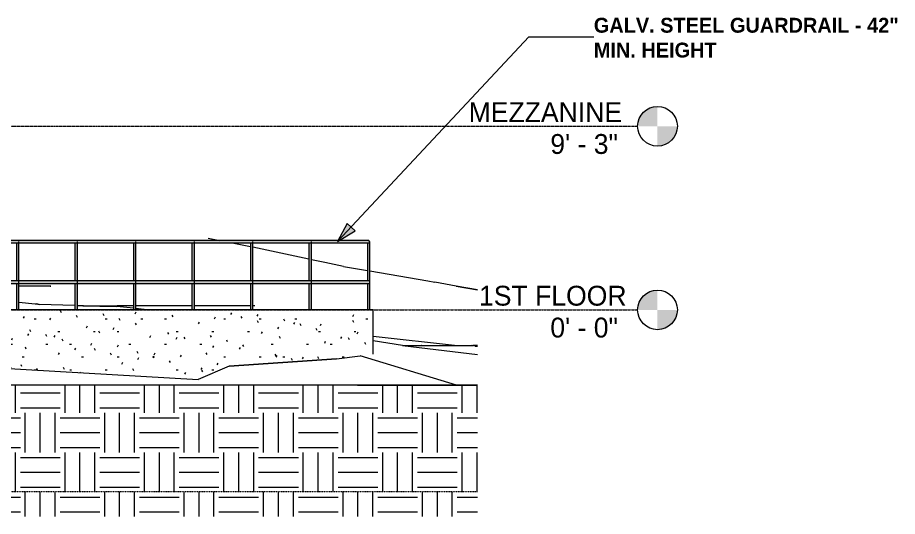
# Model space of a CAD drawing. Header units: inches. Extents: x 1352 to 6578, y -201 to 490.
# Drawn here: x 3846 to 4378, y -125 to 177 of the extents above; entities that cross this region are included whole.
import ezdxf

# ---------------------------------------------------------------- set-up
doc = ezdxf.new("R2010")
doc.units = ezdxf.units.IN
doc.header["$MEASUREMENT"] = 0
doc.linetypes.add('Aligning Line 1_8_', pattern=[0.25, 0.125, -0.125])
doc.linetypes.add('Grid Line 1_2_', pattern=[0.8749999999999999, 0.4999999999999999, -0.125, 0.125, -0.125])
for name, color, linetype, lineweight in [('A-FLOR-HRAL', 11, 'Continuous', 9), ('A-FLOR-LEVL', 51, 'Continuous', 9), ('A-WALL-PATT', 111, 'Continuous', 13), ('C-TOPO', 7, 'Continuous', 9), ('G-ANNO-SYMB', 111, 'Aligning Line 1_8_', 9), ('G-ANNO-TEXT', 231, 'Continuous', 9), ('S-FNDN', 32, 'Continuous', 13)]:
    doc.layers.add(name, color=color, linetype=linetype, lineweight=lineweight)
doc.styles.add('Century Gothic', font='ufonts.com_century-gothic.ttf', dxfattribs={"height": 11.99999999999999})
doc.styles.add('Century Gothic_B', font='GOTHICB.TTF', dxfattribs={"height": 8.999999999999991})

# ---------------------------------------------------------------- blocks, each defined once
blk = doc.blocks.new('Railing - Lapeyre - 1 1_2_ Post-V1-BUILDING SECTION - EAST_WEST - LOOKING SOUTH')
at = {"layer": 'A-FLOR-HRAL'}
h = blk.add_hatch(color=253, dxfattribs=at)
h.paths.add_polyline_path([(3599.008081191339, 16.75), (3598.994500212435, 41.23613976081136), (3598.422417159008, 40.711277338877), (3598.124964485651, 40.52376517988733), (3597.991040417812, 40.50000000000005), (3598.012558951013, 17.49999999999983), (3598.141037968014, 17.46919404129579), (3598.447439745564, 17.26938701276629), (3598.908426943608, 16.85170339853318)], flags=0)
h.paths.add_polyline_path([(3598.817877980752, -1.13242748511766e-13), (3599.008081191339, -1.13242748511766e-13), (3598.994500212438, 16.7361397608114), (3598.422417159009, 16.21127733887687), (3598.083804009049, 16.01258454748495), (3597.991040417812, 16), (3598.028414712318, -1.13242748511766e-13), (3598.77968473476, -1.13242748511766e-13)], flags=0)
h = blk.add_hatch(color=253, dxfattribs=at)
h.paths.add_polyline_path([(3599.008081191339, 16.75000000000136), (3599.42294830768, 17.28033008588949), (3599.48221196642, 17.49999999999983), (3599.477836257576, 40.60048094716156), (3599.32128863981, 40.87499999999971), (3599.008081191339, 41.23613443491868), (3599.008081191339, 16.93024560974993)], flags=0)
h.paths.add_polyline_path([(3599.179785192329, -1.13242748511766e-13), (3599.48221196642, -1.13242748511766e-13), (3599.449817889365, 16.16132272334477), (3599.32128863981, 16.37499999999983), (3599.008081191339, 16.73613443491871), (3599.041584411043, -1.13242748511766e-13)], flags=0)
at = {"layer": 'A-FLOR-HRAL', "color": 8}
for p, q in [((3597.986626192116, 40.74535959612896), (3597.986626192116, 17.2731297622027)), ((3599.486626192116, -1.13242748511766e-13), (3599.486626192116, 41.25000000000022)), ((3597.986626192116, 16.22687023779713), (3597.986626192116, -1.13242748511766e-13))]:
    blk.add_line(p, q, dxfattribs=at)
blk = doc.blocks.new('Railing - Lapeyre - 1 1_2_ Post-V2-BUILDING SECTION - EAST_WEST - LOOKING SOUTH')
at = {"layer": 'A-FLOR-HRAL'}
h = blk.add_hatch(color=253, dxfattribs=at)
h.paths.add_polyline_path([(3775.793416796445, 16.75), (3775.793416796447, 41.24999999999996), (3775.219535023135, 40.71966991411039), (3774.876701451403, 40.51463860830992), (3774.776376022922, 40.50000000000005), (3774.797894556122, 17.49999999999983), (3774.916891470295, 17.47444436971682), (3775.299915768343, 17.21389574958175), (3775.693762548718, 16.85170339852925)], flags=0)
h.paths.add_polyline_path([(3775.02580375329, -1.13242748511766e-13), (3775.793416796447, -1.13242748511766e-13), (3775.793416796445, 16.75), (3775.219535023134, 16.21966991411034), (3774.869139614158, 16.01258454748512), (3774.776376022922, 16), (3774.813750317428, -1.13242748511766e-13), (3774.916891470295, -1.13242748511766e-13)], flags=0)
h = blk.add_hatch(color=253, dxfattribs=at)
h.paths.add_polyline_path([(3775.793416796445, 16.75), (3776.208283912789, 17.28033008588949), (3776.267547571529, 17.49999999999983), (3776.231867432179, 40.66845839467245), (3776.10662424492, 40.87499999999971), (3775.793416796447, 41.24999999999996), (3775.793416796447, 16.86092037523065)], flags=0)
h.paths.add_polyline_path([(3776.252462018803, -1.13242748511766e-13), (3776.267547571529, -1.13242748511766e-13), (3776.231867432179, 16.16845839467214), (3776.10662424492, 16.37499999999983), (3775.793416796445, 16.75), (3775.826920016153, -1.13242748511766e-13), (3776.208283912789, -1.13242748511766e-13)], flags=0)
at = {"layer": 'A-FLOR-HRAL', "color": 8}
for p, q in [((3774.771961797225, 40.72687023779786), (3774.771961797225, 17.27312976220202)), ((3776.271961797226, -1.13242748511766e-13), (3776.271961797226, 41.25000000000022)), ((3774.771961797225, 16.22687023779747), (3774.771961797225, -1.13242748511766e-13))]:
    blk.add_line(p, q, dxfattribs=at)
blk = doc.blocks.new('Railing - Lapeyre - 1 1_2_ Post-V3-BUILDING SECTION - EAST_WEST - LOOKING SOUTH')
at = {"layer": 'A-FLOR-HRAL'}
for points in [[(4058.043422568451, -1.13242748511766e-13), (4058.649953764622, -1.13242748511766e-13), (4058.640704159825, 41.24056019924048), (4058.076071991311, 40.71966991411039), (4057.773428438469, 40.52555563028289), (4057.632912991096, 40.50000000000005), (4057.654431524297, 17.49999999999983), (4057.799627741079, 17.45993757247913), (4058.076071991311, 17.28033008588949), (4058.640704159825, 16.75943980075709), (4058.640704159825, 16.74056019924171), (4058.076071991311, 16.21966991411034), (4057.725676582334, 16.01258454748461), (4057.632912991096, 15.99138528229503), (4057.670287285602, -1.13242748511766e-13), (4057.908743699161, -1.13242748511766e-13)], [(4059.064820880965, -1.13242748511766e-13), (4059.124084539704, -1.13242748511766e-13), (4059.119708830861, 41.24999999999996), (4058.649953764622, 41.24999999999996), (4058.683456984327, -1.13242748511766e-13), (4059.04498484821, -1.13242748511766e-13)]]:
    blk.add_hatch(color=253, dxfattribs=at).paths.add_polyline_path(points, flags=0)
at = {"layer": 'A-FLOR-HRAL', "color": 8}
for p, q in [((4057.6284987654, 40.72687023779709), (4057.6284987654, 17.27312976220287)), ((4058.649953764621, 41.25000000000043), (4059.124084539702, 41.25000000000043)), ((4059.128498765399, -1.13242748511766e-13), (4059.128498765399, 41.25000000000022)), ((4057.6284987654, 16.22687023779662), (4057.6284987654, -1.13242748511766e-13))]:
    blk.add_line(p, q, dxfattribs=at)
blk = doc.blocks.new('Railing - Railing-1341484-BUILDING SECTION - EAST_WEST - LOOKING SOUTH')
at = {"layer": 'A-FLOR-HRAL'}
blk.add_hatch(color=253, dxfattribs=at).paths.add_polyline_path([(4058.649953764214, 41.25000000000008), (4058.61358569071, 41.62500000000042), (4058.514226265011, 41.89951905283839), (4058.3784987654, 42.00000000000008), (3567.640754074469, 41.97381009405984), (3567.640754074469, 41.25000000000008), (4050.976212355275, 41.25000000000008)], flags=0)
h = blk.add_hatch(color=253, dxfattribs=at)
h.paths.add_polyline_path([(3567.640754074469, 40.50000000000016), (3598.131555865186, 40.525555630283), (3598.465282076476, 40.74535959612907), (3599.00808119134, 41.25000000000008), (3567.640754074469, 41.24843539059685), (3567.640754074469, 40.52533923133995)], flags=0)
h.paths.add_polyline_path([(3634.36514831235, 41.25000000000008), (3599.02035024796, 41.2361296235071), (3599.426924586754, 40.71103543976863), (3599.48221196642, 40.50000000000016), (3633.488622986207, 40.525555630283), (3633.822349197496, 40.74535959612907), (3634.337986354545, 41.2222795216233)], flags=0)
h.paths.add_polyline_path([(3669.722215433389, 41.25000000000008), (3634.389686425611, 41.22225924701464), (3634.780015428703, 40.71966991411085), (3634.839279087442, 40.50000000000016), (3668.84569010723, 40.525555630283), (3669.17941631852, 40.74535959612907), (3669.681472496681, 41.20841928243487)], flags=0)
h.paths.add_polyline_path([(3705.079282554414, 41.25000000000008), (3669.759022603239, 41.20838887052192), (3670.137082549724, 40.7196699141105), (3670.196346208463, 40.50000000000016), (3704.202757228252, 40.525555630283), (3704.536483439542, 40.74535959612907), (3705.024958638804, 41.19455904324652)], flags=0)
h.paths.add_polyline_path([(3740.436349675423, 41.25000000000008), (3705.079282554414, 41.25000000000008), (3705.494149670744, 40.7196699141105), (3705.553413329484, 40.50000000000016), (3739.559824349272, 40.525555630283), (3739.893550560562, 40.74535959612907), (3740.368444780911, 41.18069880405817)], flags=0)
h.paths.add_polyline_path([(3775.793416796447, 41.25000000000008), (3740.436349675423, 41.25000000000008), (3740.851216791767, 40.71966991411212), (3740.910480450506, 40.50000000000016), (3774.916891470295, 40.525555630283), (3775.219535023135, 40.7196699141105), (3775.711930923034, 41.16683856486966)], flags=0)
h.paths.add_polyline_path([(3811.150483917471, 41.25000000000008), (3775.793416796447, 41.25000000000008), (3776.20828391279, 40.7196699141105), (3776.267547571529, 40.50000000000016), (3810.273958591318, 40.525555630283), (3810.586681105275, 40.72800013163705), (3811.055417065156, 41.1529783256814)], flags=0)
h.paths.add_polyline_path([(3844.42475629463, 40.50000000000016), (3845.631025712338, 40.525555630283), (3846.014378289954, 40.78637557205442), (3846.507551038482, 41.25000000000008), (3811.150483917471, 41.25000000000008), (3811.565351033812, 40.7196699141105), (3811.62461469255, 40.50000000000016), (3841.941837355275, 40.50000000000016)], flags=0)
h.paths.add_polyline_path([(3846.981681813572, 40.50000000000016), (3880.98809283336, 40.525555630283), (3881.358025181213, 40.7752838105226), (3881.864618159519, 41.25000000000008), (3846.507551038482, 41.25000000000008), (3846.922418154833, 40.7196699141105), (3846.981681813572, 40.51091546942782)], flags=0)
h.paths.add_polyline_path([(3917.22168528053, 41.25000000000008), (3881.864618159519, 41.25000000000008), (3882.279485275853, 40.7196699141105), (3882.338748934594, 40.50000000000016), (3916.345159954381, 40.525555630283), (3916.701672072466, 40.76419204899079), (3917.085875491508, 41.1113976081161)], flags=0)
h.paths.add_polyline_path([(3952.578752401567, 41.25000000000008), (3917.22168528053, 41.25000000000008), (3917.636552396877, 40.71966991411178), (3917.695816055616, 40.50000000000016), (3951.73140369669, 40.54171099653012), (3952.045318963726, 40.75310028745897), (3952.429361633644, 41.09753736892775)], flags=0)
h.paths.add_polyline_path([(3987.935819522591, 41.25000000000008), (3952.578752401567, 41.25000000000008), (3952.993619517898, 40.7196699141105), (3953.052883176638, 40.50000000000016), (3987.078806805564, 40.53635994322752), (3987.388965854983, 40.74200852592707), (3987.772847775767, 41.08367712973941)], flags=0)
h.paths.add_polyline_path([(4023.292886643603, 41.25000000000008), (3987.935819522591, 41.25000000000008), (3988.35068663892, 40.7196699141105), (3988.40995029766, 40.50000000000016), (4022.426209914434, 40.53100888992491), (4022.732612746236, 40.73091676439542), (4023.116333917879, 41.06981689055097)], flags=0)
h.paths.add_polyline_path([(4056.567159020766, 40.50000000000016), (4057.773613023306, 40.52565783662231), (4058.076259637493, 40.71982500286361), (4058.459750554035, 41.05588571617317), (4058.526513954407, 41.25000000000008), (4023.292886643603, 41.25000000000008), (4023.707753759942, 40.7196699141105), (4023.767017418681, 40.50000000000016), (4050.976212355275, 40.50000000000016)], flags=0)
h.paths.add_polyline_path([(4058.45982006, 41.05595665136246), (4058.640704159825, 41.25000000000008), (4058.526513954407, 41.25000000000008)], flags=0)
h = blk.add_hatch(color=253, dxfattribs=at)
h.paths.add_polyline_path([(3599.00808119134, 16.75000000000011), (3598.434199418026, 17.2803300858896), (3598.131555865186, 17.47444436971693), (3597.986344703821, 17.49999999999994), (3567.640754074469, 17.47381009405978), (3567.640754074469, 16.75000000000011), (3598.884641381122, 16.75000000000011)], flags=0)
h.paths.add_polyline_path([(3634.365148312348, 16.75000000000011), (3633.791266539046, 17.2803300858896), (3633.488622986209, 17.47444436971574), (3633.343411824842, 17.49999999999994), (3599.481893490938, 17.46899111007502), (3599.473849445687, 17.39086170652723), (3599.311084794842, 17.11195629090582), (3599.00808119134, 16.75000000000011), (3634.241708502139, 16.75000000000011)], flags=0)
h.paths.add_polyline_path([(3669.722215433387, 16.75000000000011), (3669.14833366007, 17.2803300858896), (3668.84569010723, 17.47444436971693), (3668.700478945866, 17.49999999999994), (3634.838648105423, 17.46364005677276), (3634.826996878678, 17.38235011941014), (3634.658047968683, 17.09904028246001), (3634.365148312348, 16.75000000000011), (3669.598775623167, 16.75000000000011)], flags=0)
h.paths.add_polyline_path([(3705.079282554413, 16.75000000000011), (3704.505400781093, 17.2803300858896), (3704.135425120481, 17.49273413718396), (3704.057546066887, 17.49999999999994), (3670.195402719908, 17.45828900347032), (3670.180144311668, 17.3738385322934), (3670.005011142514, 17.08612427401368), (3669.722215433387, 16.75000000000011), (3704.95584274419, 16.75000000000011)], flags=0)
h.paths.add_polyline_path([(3710.41287030067, 16.75000000000011), (3740.436349675421, 16.75000000000011), (3739.862467902113, 17.2803300858896), (3739.49921261621, 17.49090864716493), (3739.465743631438, 17.49999999999977), (3705.553413329484, 17.47444436971693), (3705.533291744657, 17.36532694517649), (3705.351974316348, 17.07320826556753), (3705.079282554413, 16.75000000000011), (3706.271171729478, 16.75000000000011)], flags=0)
h.paths.add_polyline_path([(3775.793416796446, 16.75000000000011), (3775.219535023135, 17.2803300858896), (3774.863000111941, 17.48908315714572), (3774.771680308931, 17.49999999999994), (3740.910480450506, 17.47444436971693), (3740.886439177649, 17.3568153580594), (3740.749557123899, 17.12500000000028), (3740.436349675421, 16.75000000000011), (3775.66997698623, 16.75000000000011)], flags=0)
h.paths.add_polyline_path([(3811.150483917469, 16.75000000000011), (3810.576602144157, 17.2803300858896), (3810.22678760767, 17.48725766712669), (3810.128747429952, 17.49999999999994), (3776.267547571529, 17.47444436971693), (3776.23958661064, 17.34830377094232), (3776.106624244921, 17.12500000000028), (3775.793416796446, 16.75000000000011), (3811.027044107253, 16.75000000000011)], flags=0)
h.paths.add_polyline_path([(3846.507551038481, 16.75000000000011), (3845.933669265177, 17.2803300858896), (3845.590575103399, 17.48543217710766), (3845.485814550973, 17.49999999999994), (3811.62461469255, 17.47444436971693), (3811.59273404363, 17.33979218382524), (3811.463691365941, 17.12500000000028), (3811.150483917469, 16.75000000000011), (3846.38411122827, 16.75000000000011)], flags=0)
h.paths.add_polyline_path([(3881.864618159519, 16.75000000000011), (3881.290736386202, 17.2803300858896), (3880.954362599129, 17.48360668708863), (3880.842881671996, 17.49999999999994), (3846.981681813572, 17.47444436971693), (3846.94588147662, 17.33128059670815), (3846.820758486966, 17.12500000000028), (3846.507551038481, 16.75000000000011), (3881.741178349298, 16.75000000000011)], flags=0)
h.paths.add_polyline_path([(3894.200431105275, 16.75000000000011), (3917.221685280527, 16.75000000000011), (3916.647803507221, 17.2803300858896), (3916.318150094859, 17.48178119706943), (3916.199948793017, 17.49999999999994), (3882.338748934594, 17.47444436971693), (3882.29902890961, 17.32276900959124), (3882.177825607984, 17.12500000000028), (3881.864618159519, 16.75000000000011), (3883.748712355275, 16.75000000000011)], flags=0)
h.paths.add_polyline_path([(3952.578752401566, 16.75000000000011), (3952.004870628246, 17.2803300858896), (3951.68193759059, 17.47995570705023), (3951.55701591404, 17.49999999999994), (3917.695816055616, 17.47444436971693), (3917.652176342601, 17.31425742247415), (3917.534892729008, 17.12500000000028), (3917.221685280527, 16.75000000000011), (3952.455312591343, 16.75000000000011)], flags=0)
h.paths.add_polyline_path([(3987.93581952259, 16.75000000000011), (3987.337861186085, 17.29747996925101), (3987.04572508632, 17.47813021703137), (3986.914083035063, 17.49999999999994), (3953.052883176638, 17.47444436971693), (3953.005323775591, 17.30574583535707), (3952.891959850027, 17.12500000000028), (3952.578752401566, 16.75000000000011), (3987.812379712366, 16.75000000000011)], flags=0)
h.paths.add_polyline_path([(4023.292886643601, 16.75000000000011), (4022.706883011342, 17.28896456023164), (4022.409512582048, 17.47630472701217), (4022.271150156083, 17.49999999999994), (3988.40995029766, 17.47444436971693), (3988.358471208582, 17.29723424824033), (3988.249026971048, 17.12500000000028), (3987.93581952259, 16.75000000000011), (4023.169446833384, 16.75000000000011)], flags=0)
h.paths.add_polyline_path([(4056.202243605275, 16.75000000000011), (4058.640704159825, 16.7594398007572), (4058.075827281221, 17.28044916988466), (4057.773230296585, 17.47447924059508), (4057.628217277106, 17.49999999999994), (4023.767017418681, 17.47444436971693), (4023.762641709838, 17.39951905283851), (4023.606094092072, 17.12500000000028), (4023.292886643601, 16.75000000000011), (4050.976212355275, 16.75000000000011)], flags=0)
h = blk.add_hatch(color=253, dxfattribs=at)
h.paths.add_polyline_path([(3567.640754074469, 16.00000000000011), (3598.131555865186, 16.02555563028312), (3598.434199418026, 16.21966991411045), (3599.00808119134, 16.75000000000011), (3567.640754074469, 16.74843539059696), (3567.640754074469, 16.02533923134007)], flags=0)
h.paths.add_polyline_path([(3634.365148312349, 16.75000000000011), (3599.020350247958, 16.73612962350722), (3599.426924586754, 16.21103543976858), (3599.48221196642, 16.00000000000011), (3633.488622986207, 16.02555563028312), (3633.791266539046, 16.21966991411045), (3634.337986354544, 16.72227952162342)], flags=0)
h.paths.add_polyline_path([(3669.722215433387, 16.75000000000011), (3634.389686425612, 16.72225924701467), (3634.780015428702, 16.21966991411045), (3634.839279087442, 16.00000000000011), (3668.84569010723, 16.02555563028312), (3669.14833366007, 16.21966991411045), (3669.681472496681, 16.70841928243498)], flags=0)
h.paths.add_polyline_path([(3704.057546066887, 16.00000000000011), (3704.202757228251, 16.02555563028312), (3704.505400781092, 16.21966991411045), (3705.079282554413, 16.75000000000011), (3669.759022603239, 16.70838887052195), (3670.137082549724, 16.21966991411045), (3670.196346208463, 16.00000000000011), (3703.669171790169, 16.00000000000011)], flags=0)
h.paths.add_polyline_path([(3740.436349675422, 16.75000000000011), (3705.079282554413, 16.75000000000011), (3705.494149670744, 16.21966991411045), (3705.553413329484, 16.00000000000011), (3739.559824349272, 16.02555563028312), (3739.862467902112, 16.21966991411045), (3740.368444780911, 16.68069880405829)], flags=0)
h.paths.add_polyline_path([(3769.805053711023, 16.00000000000011), (3774.916891470295, 16.02555563028312), (3775.219535023135, 16.21966991411045), (3775.793416796446, 16.75000000000011), (3740.436349675422, 16.75000000000011), (3740.851216791767, 16.21966991411301), (3740.910480450506, 16.00000000000011), (3764.033473516061, 16.00000000000011)], flags=0)
h.paths.add_polyline_path([(3810.179877873481, 16.00000000000011), (3810.409273852008, 16.10048094716171), (3810.862515373458, 16.46553975977065), (3811.15048391747, 16.75000000000011), (3775.793416796446, 16.75000000000011), (3776.20828391279, 16.21966991411045), (3776.267547571529, 16.00000000000011), (3810.128747429952, 16.00000000000011)], flags=0)
h.paths.add_polyline_path([(3846.507551038481, 16.75000000000011), (3811.15048391747, 16.75000000000011), (3811.565351033811, 16.21966991411045), (3811.62461469255, 16.00000000000011), (3845.631025712338, 16.02555563028312), (3846.014378289953, 16.28637557205428), (3846.398903207265, 16.63911808649317)], flags=0)
h.paths.add_polyline_path([(3881.864618159519, 16.75000000000011), (3846.507551038481, 16.75000000000011), (3846.922418154833, 16.21966991411045), (3846.981681813572, 16.00000000000011), (3880.98809283336, 16.02555563028312), (3881.358025181213, 16.27528381052246), (3881.742389349401, 16.62525784730456)], flags=0)
h.paths.add_polyline_path([(3917.221685280528, 16.75000000000011), (3881.864618159519, 16.75000000000011), (3882.279485275853, 16.21966991411045), (3882.338748934594, 16.00000000000011), (3916.345159954381, 16.02555563028312), (3916.701672072466, 16.26419204899065), (3917.085875491508, 16.6113976081163)], flags=0)
h.paths.add_polyline_path([(3952.578752401566, 16.75000000000011), (3917.221685280528, 16.75000000000011), (3917.636552396877, 16.21966991411164), (3917.695816055616, 16.00000000000011), (3951.73140369669, 16.04171099653007), (3952.045318963726, 16.25310028745883), (3952.429361633644, 16.59753736892787)], flags=0)
h.paths.add_polyline_path([(3987.93581952259, 16.75000000000011), (3952.578752401566, 16.75000000000011), (3952.993619517898, 16.21966991411045), (3953.052883176638, 16.00000000000011), (3987.078806805564, 16.03635994322746), (3987.388965854983, 16.24200852592702), (3987.772847775767, 16.58367712973961)], flags=0)
h.paths.add_polyline_path([(4023.292886643602, 16.75000000000011), (3987.93581952259, 16.75000000000011), (3988.35068663892, 16.21966991411045), (3988.40995029766, 16.00000000000011), (4022.426209914434, 16.03100888992503), (4022.732612746236, 16.23091676439537), (4023.116333917877, 16.56981689055118)], flags=0)
h.paths.add_polyline_path([(4057.628217277106, 16.00000000000011), (4057.773613023306, 16.02565783662225), (4058.076259637493, 16.21982500286355), (4058.640704159825, 16.74056019924182), (4058.640704159825, 16.75000000000011), (4023.292886643602, 16.75000000000011), (4023.707753759942, 16.21966991411045), (4023.767017418681, 16.00000000000011), (4040.524493605275, 16.00000000000011)], flags=0)
at = {"layer": 'A-FLOR-HRAL', "color": 8}
for p, q in [((4058.3784987654, 42.00000000000008), (3567.640754074469, 42.00000000000008)), ((3567.640754074469, 40.50000000000016), (4058.3784987654, 40.50000000000016)), ((4058.3784987654, 17.49999999999994), (3567.640754074469, 17.49999999999994)), ((3567.640754074469, 16.00000000000011), (4058.3784987654, 16.00000000000011))]:
    blk.add_line(p, q, dxfattribs=at)
blk.add_ellipse((4058.378498765399, 41.24999999999999), major_axis=(0, 0.75), ratio=0.3619399989626497, start_param=4.712388980384685, end_param=6.283185307179588, dxfattribs=at)
for name, p in [('Railing - Lapeyre - 1 1_2_ Post-V1-BUILDING SECTION - EAST_WEST - LOOKING SOUTH', (0, 0)), ('Railing - Lapeyre - 1 1_2_ Post-V1-BUILDING SECTION - EAST_WEST - LOOKING SOUTH', (35.35706712102179, 0)), ('Railing - Lapeyre - 1 1_2_ Post-V1-BUILDING SECTION - EAST_WEST - LOOKING SOUTH', (70.71413424204316, 0)), ('Railing - Lapeyre - 1 1_2_ Post-V1-BUILDING SECTION - EAST_WEST - LOOKING SOUTH', (106.0712013630645, 0)), ('Railing - Lapeyre - 1 1_2_ Post-V1-BUILDING SECTION - EAST_WEST - LOOKING SOUTH', (141.4282684840866, 0)), ('Railing - Lapeyre - 1 1_2_ Post-V2-BUILDING SECTION - EAST_WEST - LOOKING SOUTH', (0, 0)), ('Railing - Lapeyre - 1 1_2_ Post-V2-BUILDING SECTION - EAST_WEST - LOOKING SOUTH', (35.35706712102247, 0)), ('Railing - Lapeyre - 1 1_2_ Post-V2-BUILDING SECTION - EAST_WEST - LOOKING SOUTH', (70.71413424204384, 0)), ('Railing - Lapeyre - 1 1_2_ Post-V1-BUILDING SECTION - EAST_WEST - LOOKING SOUTH', (282.8565369681734, 0)), ('Railing - Lapeyre - 1 1_2_ Post-V1-BUILDING SECTION - EAST_WEST - LOOKING SOUTH', (318.2136040891955, 0)), ('Railing - Lapeyre - 1 1_2_ Post-V2-BUILDING SECTION - EAST_WEST - LOOKING SOUTH', (176.7853356051094, 0)), ('Railing - Lapeyre - 1 1_2_ Post-V2-BUILDING SECTION - EAST_WEST - LOOKING SOUTH', (212.1424027261314, 0)), ('Railing - Lapeyre - 1 1_2_ Post-V2-BUILDING SECTION - EAST_WEST - LOOKING SOUTH', (247.4994698471528, 0)), ('Railing - Lapeyre - 1 1_2_ Post-V3-BUILDING SECTION - EAST_WEST - LOOKING SOUTH', (0, 0))]:
    blk.add_blockref(name, p)
blk = doc.blocks.new('Level - Level Head - Circle-50818-BUILDING SECTION - EAST_WEST - LOOKING SOUTH')
at = {"layer": 'A-FLOR-LEVL'}
h = blk.add_hatch(color=256, dxfattribs=at)
edge = h.paths.add_edge_path(flags=0)
edge.add_line((4232.88543129482, 3.622640811498824e-14), (4220.88543129482, 3.622640811498824e-14))
edge.add_arc((4232.88543129482, -7.440186050294366e-16), 11.99999999999998, 90.00000000000028, 180.0000000000003, ccw=False)
edge.add_line((4232.88543129482, 11.99999999999999), (4232.88543129482, 3.552713678800501e-14))
h = blk.add_hatch(color=256, dxfattribs=at)
edge = h.paths.add_edge_path(flags=0)
edge.add_line((4232.88543129482, -11.99999999999999), (4232.88543129482, -5.329070518200751e-14))
edge.add_line((4232.88543129482, -5.395683899678257e-14), (4244.88543129482, -5.395683899678257e-14))
edge.add_arc((4232.88543129482, 0), 11.99999999999998, 269.99999999999994, 359.9999999999998, ccw=False)
blk.add_circle((4232.88543129482, 0), 12, dxfattribs=at)

msp = doc.modelspace()

# ---------------------------------------------------------------- hatches: boundary and pattern name
at = {"layer": 'A-WALL-PATT', "lineweight": 9}
h = msp.add_hatch(dxfattribs=at)
h.set_pattern_fill('FP_11', color=9, style=0, pattern_type=2)
h.set_pattern_definition([(0, (2911.165, 132.759), (28.637, 7.68), [1.181, -20.297, 1.181, -20.297, -114.549]), (0, (2911.165, 132.759), (28.637, 7.68), [-42.956, 1.181, -41.775, 1.181, -20.297, -50.115]), (0, (2911.165, 132.759), (28.637, 7.68), [-107.39, 1.181, -13.137, 1.181, -34.615]), (118.289, (2921.904, 136.599), (-20.51911104622139, 22.76438845813424), [1.246, -21.413, 1.246, -21.413, -120.851]), (118.289, (2921.904, 136.599), (-20.51911104622139, 22.76438845813424), [-45.319, 1.246, -44.073, 1.246, -21.413, -52.872]), (118.289, (2921.904, 136.599), (-20.51911104622139, 22.76438845813424), [-113.298, 1.246, -13.86, 1.246, -36.52]), (241.711, (2925.484, 151.959), (-8.11792816392457, -30.44483500243285), [1.246, -21.413, 1.246, -142.264]), (241.711, (2925.484, 151.959), (-8.11792816392457, -30.44483500243285), [-23.906, -21.413, 1.246, -44.073, -75.532]), (241.711, (2925.484, 151.959), (-8.11792816392457, -30.44483500243285), [-90.63799999999999, 1.246, -21.413, 1.246, -51.626]), (241.711, (2925.484, 151.959), (-8.11792816392457, -30.44483500243285), [-114.544, -13.86, 1.246, -36.52])])
h.paths.add_polyline_path([(3567.203254074466, -43.87875080108642), (3789.862792968843, -36.92362689971923), (3818.625732421967, -34.13322830200195), (3955.262329101654, -42.16747570037841), (3974.166137695404, -34.04375839233415), (4039.017333984467, -29.58968353271484), (4061.114431911674, -26.81323115204753), (4061.114431911674, 0), (3567.203254074466, 0), (3567.203254074466, -36.92362689971923)], flags=0)
at = {"layer": 'C-TOPO'}
h = msp.add_hatch(dxfattribs=at)
h.set_pattern_fill('FP_10', color=8, style=0, pattern_type=2)
h.set_pattern_definition([(0, (2839.867, 132.759), (24, 24), [24, -24]), (0, (2839.867, 141.759), (24, 24), [24, -24]), (0, (2839.867, 150.759), (24, 24), [24, -24]), (90, (2842.867, 153.759), (-24, 24), [24, -24]), (90, (2851.867, 153.759), (-24, 24), [24, -24]), (90, (2860.867, 153.759), (-24, 24), [24, -24])])
h.paths.add_polyline_path([(3579.357267782756, -124.8885154038709), (4124.138243605275, -124.8885154038709), (4124.138243605275, -45.59872754018385), (3773.092583916206, -45.59872754018385), (3595.212763662013, -44.36050692047626), (3557.203254074466, -44.33781745608331), (3503.065054932553, -44.43470482795208), (3490.532041615764, -44.09835571565326), (3238.220391563759, -44.09835571565326), (3219.211789483488, -45.30244034718191), (3212.453253864445, -43.83700306025099), (3212.453253864445, -83.99999999999999), (3225.453253864446, -83.99999999999999), (3225.453253864446, -95.99999999999999), (3212.453253864445, -95.99999999999999), (3212.453253864445, -124.8885154038709), (3567.203254074465, -124.8885154038709)], flags=0)
at = {"layer": 'G-ANNO-TEXT'}
msp.add_hatch(color=256, dxfattribs=at).paths.add_polyline_path([(4039.582768014448, 41.29813260838278), (4050.124946341408, 47.87089541886758), (4045.426180851579, 52.26140133879244)], flags=0)

# ---------------------------------------------------------------- linework, layer by layer
at = {"layer": 'A-FLOR-LEVL', "linetype": 'Grid Line 1_2_'}
for p, q in [((1351.78415744599, 111), (4220.885431294822, 111)), ((1351.78415744599, 0), (4220.885431294822, 0))]:
    msp.add_line(p, q, dxfattribs=at)
at = {"layer": 'C-TOPO', "color": 8}
for p, q in [((3961.485376623086, 43.37398357265598), (3968.369060594863, 42.00000000000008)), ((3961.485376623086, 43.37398357265598), (3968.369060594863, 42.00000000000008)), ((3975.884089277271, 40.50000000000033), (3986.921454348496, 38.29694152790216)), ((3975.884089277271, 40.50000000000033), (3986.921454348496, 38.29694152790216)), ((4022.275845870074, 30.62498330705199), (3988.405574588818, 38.00053049078308)), ((4022.275845870074, 30.62498330705199), (3988.405574588818, 38.00053049078308)), ((4031.841796875085, 28.54191398620605), (4023.762641709838, 30.30122053651825)), ((4031.841796875085, 28.54191398620605), (4023.762641709838, 30.30122053651825)), ((4043.188476562585, 26.28977680206316), (4031.841796875085, 28.54191398620605)), ((4043.188476562585, 26.28977680206316), (4031.841796875085, 28.54191398620605)), ((4043.188476562585, 26.28977680206316), (4057.632912991097, 23.78549967635535)), ((4043.188476562585, 26.28977680206316), (4057.632912991097, 23.78549967635535)), ((4059.119708830861, 23.52772923092834), (4094.118164062586, 17.45993757247924)), ((4059.119708830861, 23.52772923092834), (4094.118164062586, 17.45993757247924)), ((4094.118164062586, 17.45993757247924), (4098.391845703211, 16.68930816650407)), ((4094.118164062586, 17.45993757247924), (4098.391845703211, 16.68930816650407)), ((4111.167846679774, 14.40127229690552), (4098.391845703211, 16.68930816650407)), ((4111.167846679774, 14.40127229690552), (4098.391845703211, 16.68930816650407)), ((3866.227294921962, 14.40127229690552), (3846.977306104729, 14.40127229690552)), ((3865.89697581965, 14.40127229690552), (3866.227294921962, 14.40127229690552)), ((4124.138243605275, 12.07444895839364), (4111.167846679774, 14.40127229690552)), ((4111.167846679774, 14.40127229690552), (4124.138243605275, 12.07444895839364)), ((3846.977306104729, 4.598686994104241), (3856.9376220704, 3.698697566986084)), ((3846.977306104729, 4.598686994104241), (3856.9376220704, 3.698697566986084)), ((3856.9376220704, 3.698697566986084), (3857.564941406337, 3.631045818329028)), ((3856.9376220704, 3.698697566986084), (3857.564941406337, 3.631045818329028)), ((3857.564941406337, 3.631045818329028), (3859.275878906337, 3.173365473747253)), ((3859.275878906337, 3.173365473747253), (3857.564941406337, 3.631045818329028)), ((3880.847577385986, 2.540887458203769), (3859.275878906337, 3.173365473747253)), ((3880.847577385986, 2.540887458203769), (3859.275878906337, 3.173365473747253)), ((3885.609375000088, 2.401272475719451), (3882.334373225752, 2.497294892549177)), ((3885.609375000088, 2.401272475719451), (3882.334373225752, 2.497294892549177)), ((3885.609375000088, 2.401272475719451), (3906.117187500088, 2.054400444030761)), ((3885.609375000088, 2.401272475719451), (3906.117187500088, 2.054400444030761)), ((3886.033406102784, 2.401272475719451), (3885.609375000088, 2.401272475719451)), ((3885.609375000088, 2.401272475719451), (3906.382690429776, 2.401272475719451)), ((3916.204644507009, 0.9691002852403584), (3906.117187500088, 2.054400444030761)), ((3916.204644507009, 0.9691002852403584), (3906.117187500088, 2.054400444030761)), ((3916.204644507009, 2.401272475719451), (3906.382690429776, 2.401272475719451)), ((3930.803100586026, 2.401272475719451), (3917.691440346774, 2.401272475719451)), ((3924.339843750088, 0.09384173154830931), (3917.691440346774, 0.8091372975538887)), ((3924.339843750088, 0.09384173154830931), (3917.691440346774, 0.8091372975538887)), ((3925.534636860614, 0), (3924.339843750088, 0.09384173154830931)), ((3925.534636860614, 0), (3924.339843750088, 0.09384173154830931)), ((3951.561711628031, 2.401272475719451), (3930.803100586026, 2.401272475719451)), ((3986.918778749053, 2.401272475719451), (3953.048507467795, 2.401272475719451)), ((3989.5997314454, 2.401272475719451), (3988.405574588817, 2.401272475719451)), ((3989.5997314454, 2.401272475719451), (3988.683909816083, 2.401272475719451)), ((4061.114431911674, -15.97898780634102), (4112.139770507902, -21.59872770309414)), ((4061.114431911674, -15.97898780634102), (4112.139770507902, -21.59872770309414)), ((4078.820434570404, -21.59872770309431), (4061.114431911673, -18.69432531399076)), ((4078.820434570404, -21.59872770309431), (4124.138243605275, -26.9789505585104)), ((4078.820434570405, -21.59872770309431), (4090.453491211028, -21.59872770309431)), ((4090.453491211028, -21.59872770309431), (4090.342227681249, -21.59872770309431)), ((4090.453491211028, -21.59872770309431), (4120.465209961028, -21.59872770309431)), ((4090.453491211028, -21.59872770309431), (4092.514787203246, -21.59872770309431)), ((4122.646362304778, -21.85365629196167), (4120.465209961028, -21.59872770309431)), ((4122.646362304778, -21.85365629196167), (4120.465209961028, -21.59872770309431)), ((4120.465209961028, -21.59872770309431), (4121.40380859384, -21.59872770309431)), ((4124.138243605275, -21.59872770309431), (4121.40380859384, -21.59872770309431)), ((4124.138243605275, -21.98945676364297), (4122.646362304778, -21.85365629196167)), ((4122.646362304778, -21.85365629196167), (4124.138243605275, -21.98945676364297)), ((4039.017333984467, -29.58968353271484), (3974.166137695405, -34.04375839233398)), ((3974.166137695405, -34.04375839233398), (4039.017333984467, -29.58968353271484)), ((4039.017333984467, -29.58968353271484), (4053.16735839853, -27.81176662445068)), ((4039.017333984467, -29.58968353271484), (4053.16735839853, -27.81176662445068)), ((4111.36560058603, -45.598726272583), (4053.167172805237, -27.81180206907566)), ((4111.36560058603, -45.598726272583), (4053.16735839853, -27.81176662445068)), ((3818.625732421968, -34.13322830200195), (3955.262329101655, -42.16747570037841)), ((3818.625732421968, -34.13322830200195), (3955.262329101655, -42.16747570037841)), ((3974.166137695405, -34.04375839233398), (3955.262329101655, -42.16747570037841)), ((3974.166137695405, -34.04375839233398), (3955.262329101655, -42.16747570037841)), ((4051.712036132907, -45.598726272583), (3841.200073242282, -45.598726272583)), ((4051.712036132907, -45.598726272583), (4124.138243605275, -45.598726272583))]:
    msp.add_line(p, q, dxfattribs=at)
at = {"layer": 'C-TOPO'}
for p, q in [((4051.711932423676, -45.59872754018398), (3841.200026449533, -45.59872754018398)), ((4124.138243605274, -45.59872754018398), (4051.711932423676, -45.59872754018398))]:
    msp.add_line(p, q, dxfattribs=at)
at = {"layer": 'G-ANNO-SYMB'}
msp.add_line((1448.498243605276, -109.8612450823514), (4124.138243605274, -109.8612450823514), dxfattribs=at)
at = {"layer": 'G-ANNO-TEXT'}
for p, q in [((4039.582768014448, 41.29813260838278), (4155.239986599682, 165.0757011276964)), ((4155.239986599682, 165.0757011276964), (4194.409618663349, 165.0757011276964)), ((4045.426180851579, 52.26140133879244), (4039.582768014448, 41.29813260838278)), ((4039.582768014448, 41.29813260838278), (4050.124946341408, 47.87089541886758)), ((4050.124946341408, 47.87089541886758), (4045.426180851579, 52.26140133879244))]:
    msp.add_line(p, q, dxfattribs=at)
at = {"layer": 'S-FNDN', "color": 8, "lineweight": 9}
for p, q in [((4061.114431911673, 0), (3567.640754074468, 0)), ((4061.114431911673, -26.81323115204772), (4061.114431911673, 0))]:
    msp.add_line(p, q, dxfattribs=at)

# ---------------------------------------------------------------- block references
at = {"layer": 'A-FLOR-HRAL', "color": 8}
msp.add_blockref('Railing - Railing-1341484-BUILDING SECTION - EAST_WEST - LOOKING SOUTH', (0, 0), dxfattribs=at)
at = {"layer": 'A-FLOR-LEVL'}
for p in [(0, 110.9999999999999), (0, 0)]:
    msp.add_blockref('Level - Level Head - Circle-50818-BUILDING SECTION - EAST_WEST - LOOKING SOUTH', p, dxfattribs=at)

# ---------------------------------------------------------------- texts
at = {"layer": 'A-FLOR-LEVL', "char_height": 11.99999999999999, "attachment_point": 1, "style": 'Century Gothic'}
for s, insert, width in [('MEZZANINE', (4118.788778858014, 125.5629882425901), 109.9889999999999), ('9\' - 3"', (4168.132653613365, 106.2888230642193), 50.90399999999995), ('1ST FLOOR', (4125.024999330455, 14.56298824259019), 102.4139999999999), ('0\' - 0"', (4168.132653613365, -4.711176935780617), 50.90399999999995)]:
    msp.add_mtext(s, dxfattribs=dict(at, insert=insert, width=width))
at = {"layer": 'G-ANNO-TEXT', "char_height": 8.999999999999991, "attachment_point": 1, "style": 'Century Gothic_B'}
for s, insert, width in [('GALV. STEEL GUARDRAIL - 42"', (4194.409618663349, 176.5804255371452), 216.3419999999998), ('MIN. HEIGHT', (4194.409618663349, 161.5804255371452), 91.20299999999989)]:
    msp.add_mtext(s, dxfattribs=dict(at, insert=insert, width=width))

doc.saveas('drawing.dxf')
